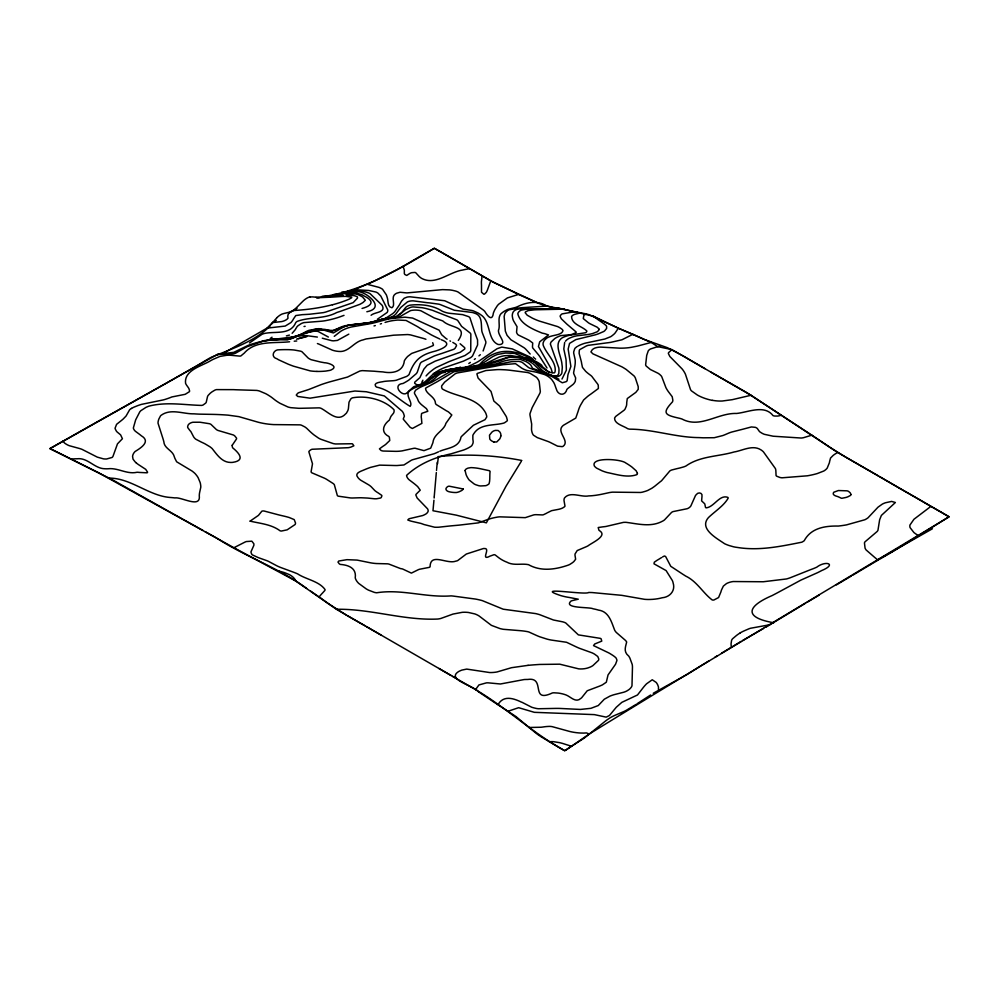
<?xml version="1.0" encoding="UTF-8"?>
<svg xmlns="http://www.w3.org/2000/svg" width="999" height="999" viewBox="0 0 999 999"><rect width="100%" height="100%" fill="white"/><g stroke="black" fill="none" stroke-linecap="round" stroke-linejoin="round"><path stroke-width="1.5" d="M434.24 496.466L436.326 472.564M458.304 340.459C468.356 325.711 450.799 328.509 443.081 321.154A9.503 5.482 0 0 0 441.608 320.504L434.103 317.869L421.041 310.839A10.777 6.219 0 0 0 418.993 310.364L417.47 310.177A14.461 8.342 0 0 0 414.248 310.102L412.687 310.227A10.852 6.269 0 0 0 410.564 310.602L399.975 316.558A5.732 3.309 0 0 1 398.439 317.133C385.289 316.745 373.564 323.801 360.477 323.776M434.19 497.127L434.128 498.014M599.338 329.47L597.502 331.656L592.869 333.454A27.11 15.647 0 0 1 587.637 334.553L577.372 335.739A21.441 12.375 0 0 0 575.162 336.188A23.689 13.674 0 0 0 572.102 337.088L569.268 338.261A15.385 8.879 0 0 0 566.196 340.422A16.359 9.441 0 0 0 565.484 341.208M436.663 468.706L437.275 462.212M433.953 500.212L432.979 510.739L456.331 515.159L486.363 522.852L506.056 486.163L521.266 461.388M436.6 469.542L436.526 470.392M658.391 689.347L658.503 687.712A17.383 10.04 0 0 0 658.353 686.638L657.742 684.939A31.568 18.219 0 0 0 656.193 682.429L652.247 679.77L646.553 683.816A72.59 41.908 0 0 0 645.179 685.277A68.744 39.685 0 0 0 643.381 687.399L637.487 694.979L621.84 702.347L616.271 707.267L609.452 715.509L606.193 717.132L594.368 714.622L534.353 712.324L518.643 707.692L508.578 711.076M482.08 275.799L481.431 281.531A76.773 44.318 0 0 0 481.418 283.454L481.481 284.915A58.616 33.841 0 0 1 481.493 285.939L481.518 292.27L483.766 294.193A1.274 0.737 0 0 0 484.527 294.106L486.313 292.332A47.44 27.385 0 0 0 487.475 289.872L490.784 280.831L434.328 248.239C397.702 270.267 359.815 292.707 316.683 297.54M500.836 435.939L500.474 437.325A27.01 15.597 0 0 1 499.687 438.998L496.74 441.958L493.856 441.995M552.31 372.54L551.086 368.631L538.449 346.516L539.685 341.833L548.513 334.927L544.63 333.629A29.121 16.808 0 0 1 542.07 333.067C532.892 329.283 520.217 324.101 517.807 313.761A10.627 6.131 0 0 1 519.255 311.413L520.067 310.776A7.243 4.183 0 0 1 521.416 310.077L529.507 308.766L538.211 309.078A47.128 27.21 0 0 0 546.353 309.153L558.628 308.067L593.431 316.233L618.294 328.184L651.223 342.432L657.542 346.566L671.94 349.625L750.998 395.267L837.599 452.422L949.05 516.77L925.961 531.131M421.965 381.955L422.889 380.207M483.116 350.986L485.801 343.119A15.247 8.804 0 0 0 485.776 341.558L482.355 332.867A43.119 24.9 0 0 1 481.805 330.881C480.994 324.375 482.667 315.209 474.288 313.099A10.065 5.819 0 0 0 472.315 312.475L454.345 310.264L440.359 304.608A12.837 7.418 0 0 0 438.611 304.133L430.132 302.972A53.434 30.844 0 0 0 427.547 302.734L413.299 300.861A7.505 4.333 0 0 0 412.075 300.849L410.901 300.949A7.218 4.171 0 0 0 409.69 301.161L408.816 301.386A10.027 5.794 0 0 0 407.367 301.948L401.011 307.267A102.835 59.378 0 0 0 399.063 309.628L395.816 314.048A13.686 7.905 0 0 1 394.617 315.172A14.148 8.167 0 0 1 391.596 316.92A13.599 7.855 0 0 1 390.484 317.345L385.09 318.669M564.672 342.445L563.798 348.976L565.871 358.666A65.035 37.55 0 0 1 566.096 360.364L566.358 370.167L561.987 379.058M295.604 329.083L296.89 326.91A15.197 8.766 0 0 1 297.952 325.786L301.248 323.589A11.676 6.743 0 0 1 303.946 322.602L321.129 321.241A32.755 18.919 0 0 0 325.112 320.729L328.609 320.042A88.049 50.837 0 0 0 331.98 319.23L333.117 318.943A67.507 38.973 0 0 0 338.998 317.183L344.018 315.372M295.367 329.558L292.133 333.291M583.978 738.273L564.672 750.624C532.829 733.328 506.743 707.929 475.536 689.61L478.933 684.939L486.326 682.891A7.567 4.371 0 0 1 488.261 682.841L500.424 683.99L524.175 679.545A39.161 22.615 0 0 1 527.784 679.457C546.216 676.723 529.607 703.583 552.36 692.956A7.28 4.196 0 0 1 553.921 692.794L558.166 693.069A26.099 15.06 0 0 1 560.889 693.518L561.813 693.718A23.289 13.449 0 0 1 566.258 695.054C570.866 696.89 575.761 703.159 580.819 698.413A13.037 7.53 0 0 0 581.768 697.614L587.225 690.771L599.575 686.113A129.845 74.962 0 0 0 602.385 684.889L606.318 682.217L608.029 674.962L615.559 664.223L616.932 660.489A18.344 10.589 0 0 0 616.67 659.328L616.146 658.191A7.805 4.508 0 0 0 615.571 657.467L614.01 656.218A74.813 43.194 0 0 0 612.599 655.232L609.815 653.483A26.823 15.485 0 0 0 608.079 652.572L593.531 645.604L594.73 643.98L601.76 641.121L601.123 638.836A3.496 2.01 0 0 0 600.249 638.349L578.371 634.877L565.746 622.964A12.875 7.43 0 0 0 562.712 621.84L553.458 620.004L539.685 614.672A39.51 22.815 0 0 0 535.676 613.598L503.196 609.203L482.367 600.649A49.688 28.684 0 0 0 475.487 599.063L454.258 596.216A34.416 19.868 0 0 0 451.148 595.879C426.011 597.814 401.536 588.798 376.673 592.782A12.75 7.355 0 0 1 374.425 592.395L368.656 590.209A40.322 23.277 0 0 1 366.146 588.836L358.816 583.478A26.511 15.31 0 0 1 356.056 579.944L355.632 579.045A21.678 12.512 0 0 1 355.244 577.809C356.643 567.956 348.364 565.034 340.259 564.41A6.469 3.734 0 0 1 339.185 563.723L337.987 562.087L338.748 561.026L346.965 559.665L357.118 560.089L370.579 562.824A29.883 17.258 0 0 0 376.561 563.548L387.624 563.836A6.456 3.721 0 0 1 388.961 564.098L400.499 568.581A17.807 10.277 0 0 1 402.56 568.968L411.388 573.114L417.994 569.842A9.69 5.594 0 0 1 419.518 569.255L429.22 567.382A3.659 2.11 0 0 0 430.082 566.845C430.244 552.16 446.865 564.522 455.669 561.176A8.004 4.62 0 0 0 457.654 560.614L466.321 554.033L483.354 548.551A4.008 2.323 0 0 1 484.465 548.526C490.621 548.114 481.218 559.777 488.374 556.93A13.961 8.054 0 0 0 489.61 556.293L494.055 554.67A4.396 2.535 0 0 1 495.154 554.932L498.351 557.417A35.952 20.754 0 0 0 500.087 558.666A40.684 23.489 0 0 0 502.797 560.302L504.495 561.163A22.752 13.137 0 0 0 506.668 562.075C513.573 565.996 521.278 563.186 528.496 564.66C540.884 571.665 555.119 569.63 567.994 565.209A12.425 7.168 0 0 0 569.967 564.335L572.377 562.762A31.406 18.132 0 0 0 573.901 561.5L575.636 559.24L575.012 555.344A19.943 11.513 0 0 1 575.062 553.97L577.197 550.561L585.814 546.903A29.583 17.083 0 0 0 587.974 545.866C591.62 542.907 607.417 536.151 600.049 531.043A7.517 4.346 0 0 1 598.925 530.194L598.201 527.534L602.921 526.835A37.288 21.528 0 0 0 605.993 526.461L623.438 522.377A23.002 13.274 0 0 1 625.973 522.327C638.111 523.838 650.824 527.472 662.424 521.216A13.199 7.617 0 0 0 664.56 519.855L671.578 512.387A9.753 5.632 0 0 1 672.951 511.625L687.062 508.741A7.855 4.533 0 0 0 688.86 507.892L690.059 506.918A12.75 7.355 0 0 0 690.871 505.919L695.466 495.579A17.532 10.115 0 0 1 696.278 494.642C698.014 491.733 703.009 492.669 701.972 496.553A36.813 21.254 0 0 1 701.847 497.852L701.623 500.886L704.457 503.558A3.534 2.048 0 0 1 704.832 504.12L705.544 507.567A2.41 1.399 0 0 0 706.468 507.829C714.31 506.768 719.555 494.343 727.771 497.34A5.07 2.922 0 0 1 728.246 498.039C723.975 505.694 714.922 511.326 708.403 517.632C698.701 528.733 716.807 538.299 724.562 543.706A35.789 20.667 0 0 0 729.02 545.504L733.378 546.753A24.026 13.874 0 0 0 737.262 547.427C759.065 551.011 780.581 546.403 801.822 542.195A16.071 9.278 0 0 0 804.245 540.684C811.001 528.009 824.887 525.786 838.298 526.061A81.868 47.265 0 0 0 846.503 524.887L864.847 519.755A22.378 12.925 0 0 0 868.006 517.819L878.034 507.155L882.342 504.095A21.878 12.625 0 0 1 885.389 502.772L891.62 501.423L895.391 502.497L881.38 515.422L879.632 519.805L877.959 530.282A14.261 8.229 0 0 1 877.11 531.518L864.972 541.858A9.903 5.719 0 0 0 864.447 542.932L865.059 548.114A21.491 12.4 0 0 0 866.121 549.962L874.812 557.504A67.395 38.911 0 0 1 877.584 559.902L932.442 528.746M621.665 329.595L618.356 328.209L615.172 332.917A26.286 15.172 0 0 1 613.648 334.465L612.087 335.726A40.872 23.601 0 0 1 610.639 336.725L604.795 339.036L585.501 343.094A23.302 13.449 0 0 0 583.578 343.668L582.305 344.118A35.09 20.255 0 0 0 579.72 345.192L577.984 346.041M320.891 598.239L319.131 596.99L320.192 595.641A47.565 27.46 0 0 1 321.341 594.28A44.868 25.899 0 0 1 322.565 592.994L324.825 590.496A5.644 3.259 0 0 0 325.05 589.547C319.056 581.131 306.081 579.47 297.565 573.851A78.072 45.08 0 0 0 293.619 572.252L280.307 567.345A61.776 35.664 0 0 1 277.073 565.921L268.544 561.413A21.603 12.475 0 0 0 266.733 560.626L262.175 559.003A110.127 63.586 0 0 1 257.942 557.467L252.485 554.957A5.994 3.459 0 0 1 251.81 554.308L251.111 552.734A16.933 9.778 0 0 1 251.011 551.748L253.833 545.392A14.585 8.417 0 0 0 253.833 543.743L251.835 541.183L246.378 541.545A9.553 5.519 0 0 0 244.743 542.207L234.578 547.39A18.382 10.614 0 0 1 233.803 547.664L97.952 472.44M271.216 324.575L273.514 321.666A51.299 29.62 -60 0 1 274.338 320.642L274.675 320.242A27.285 15.747 -60 0 1 277.01 317.657L277.11 317.57M270.242 325.824C254.77 341.533 232.018 348.676 211.85 357.03A59.977 34.628 -60 0 0 208.229 358.928L196.978 365.659M429.258 377.772L434.265 373.114A11.813 6.818 0 0 1 435.252 372.714L436.463 372.315A16.596 9.578 0 0 1 438.474 371.84L461.201 368.643A16.446 9.49 0 0 1 463.611 368.281L476.036 366.983A13.337 7.692 0 0 0 478.371 366.246L492.395 356.818A29.77 17.183 0 0 1 494.905 355.544A33.004 19.056 0 0 1 497.702 354.408L505.419 353.047A17.645 10.19 0 0 0 506.83 353.059L514.71 353.434L519.917 355.632A21.891 12.637 0 0 0 521.291 356.268L536.401 362.787A89.71 51.798 0 0 1 539.41 364.66L541.346 365.971A52.897 30.532 0 0 1 543.806 367.844L548.963 372.202M428.708 378.371L424.875 381.868M433.266 374.063L437.437 373.052M407.629 392.157L413.748 386.738L425.312 382.642L438.399 372.39L445.204 370.304A32.955 19.031 0 0 1 448.389 369.692L480.182 365.709A31.019 17.907 0 0 0 483.841 364.535L498.963 357.142A23.339 13.474 0 0 1 501.76 356.306A25.874 14.935 0 0 1 504.345 355.756L510.414 355.444L518.993 356.943A117.033 67.57 0 0 1 523.763 358.129C536.488 357.093 543.381 373.738 554.358 372.877A24.913 14.386 0 0 0 555.032 371.953C556.843 362.612 546.79 354.22 543.381 345.729A15.697 9.066 0 0 1 543.194 342.719L543.956 340.934A11.901 6.868 0 0 1 545.317 339.423C549.537 334.19 561.438 336.401 563.011 330.619A10.714 6.181 0 0 0 562.524 329.845A8.916 5.145 0 0 0 561.875 329.146L560.189 327.947A25.562 14.76 0 0 0 557.617 326.586L539.81 321.216A43.794 25.287 0 0 1 536.426 319.967L534.802 319.268A65.597 37.875 0 0 1 532.28 318.094L527.197 315.197L525.199 312.737A3.359 1.936 0 0 1 525.536 311.888L528.196 310.564L534.178 309.865A57.78 33.354 0 0 1 539.672 309.69L564.61 309.128M167.657 510.739L112.288 479.707L49.95 448.676L217.17 354.52L222.902 353.596L267.02 328.122L272.49 322.577L276.298 320.379M407.18 392.632C402.497 397.914 391.471 384.615 403.022 383.466A68.619 39.623 0 0 0 408.828 380.082L416.358 373.601A22.015 12.712 0 0 0 417.32 372.103L420.217 363.549A13.012 7.517 0 0 1 421.503 362.075L434.24 355.994A137.6 79.445 0 0 1 438.986 354.345A126.923 73.277 0 0 1 441.808 353.446L453.771 349.3A13.649 7.88 0 0 0 455.032 348.326L456.506 345.716A5.519 3.184 0 0 0 455.731 344.18L452.822 342.395M377.347 319.28L387.1 312.487A9.003 5.195 0 0 0 387.662 309.727L380.831 296.104L377.847 293.057A10.852 6.269 0 0 0 375.811 292.02L368.643 290.459L354.258 289.685M480.319 354.72L478.946 355.881M433.578 373.776L437.062 371.353A57.667 33.292 0 0 1 439.498 369.955L442.07 368.668A36.663 21.166 0 0 1 444.605 367.582L463.424 361.151L470.541 357.704A15.335 8.854 0 0 0 472.577 355.856L476.973 346.278A16.084 9.278 0 0 0 477.597 344.817L477.559 339.935L474.975 332.929A112.363 64.873 0 0 1 474.15 330.594L469.905 317.694A8.966 5.17 0 0 0 468.618 316.621L462.649 314.635L449.175 313.261A17.607 10.165 0 0 1 445.629 312.45L444.393 312.038A23.801 13.736 0 0 1 442.145 311.114C432.754 305.132 420.904 303.958 410.052 305.157A9.54 5.507 0 0 0 405.557 307.605L401.635 312.724L394.917 317.495A7.505 4.333 0 0 1 393.294 317.894L384.215 318.756A23.102 13.337 0 0 0 382.292 319.218L380.819 319.68A11.938 6.893 0 0 0 379.72 320.117L377.897 320.979A11.651 6.731 0 0 1 376.261 321.603L373.688 322.252M334.253 336.338L340.634 331.356A29.695 17.145 0 0 1 347.515 328.084A28.559 16.483 0 0 1 351.436 326.973L371.029 323.539A70.292 40.584 0 0 0 376.024 322.352L387.837 319.168A26.848 15.497 0 0 1 390.921 318.644L404.957 317.183L412.599 318.057L439.148 330.207L441.658 334.752L445.704 338.249A59.69 34.466 0 0 0 447.115 339.198M474.325 359.478L475.349 358.703M584.365 738.011L604.095 722.152A62.275 35.952 -60 0 1 606.905 719.979L609.74 718.044A37.175 21.466 -60 0 1 611.638 716.932L612.587 716.433A60.14 34.728 -60 0 1 615.022 715.296L623.588 711.65A72.777 42.02 -60 0 0 626.223 710.351L635.988 704.457M941.508 512.362L949.05 516.82C829.058 589.135 708.441 660.539 589.16 734.09L566.57 749.675M470.367 362.412L468.806 363.511M427.472 411.388L422.14 413.224A2.385 1.374 0 0 0 421.541 413.711L421.216 416.833A55.482 32.03 0 0 0 421.453 418.506L421.89 423.376L412.362 428.484L410.139 427.31L403.371 419.305A3.484 2.01 0 0 1 403.396 418.569L404.395 416.108L403.521 413.349A41.059 23.701 0 0 0 402.322 411.351L384.365 395.941L366.321 391.758L354.907 391.021L310.065 398.176L297.702 396.428L296.266 395.055L297.64 393.356A9.366 5.407 0 0 1 298.888 392.632L306.98 390.085A37.213 21.491 0 0 0 309.777 389.111L321.166 384.615A119.43 68.943 0 0 1 329.658 381.893L347.502 377.073L359.702 371.091A10.952 6.319 0 0 1 362.375 370.629L374.288 371.228A107.605 62.125 0 0 0 377.597 371.528A135.052 77.972 0 0 0 382.954 371.915C392.245 373.763 403.234 371.94 404.345 360.814A38.624 22.29 0 0 1 407.754 356.368L411.663 353.434L421.403 350.037A178.297 102.947 0 0 0 427.11 348.077L432.954 345.654A2.985 1.723 0 0 0 433.479 345.08L432.692 342.707M577.022 346.603L575.324 347.952A9.341 5.395 0 0 0 574.712 348.738L573.751 351.685A20.217 11.676 0 0 0 573.713 353.221L575.074 359.303A39.673 22.902 0 0 1 575.249 360.764L575.224 363.012A80.507 46.478 0 0 1 574.787 366.458L573.601 372.777A10.177 5.882 0 0 0 573.838 373.888L575.661 377.972L575.299 381.206A20.654 11.926 0 0 1 574.313 382.967A19.468 11.239 0 0 1 573.001 384.465L567.819 388.461A14.648 8.467 0 0 0 566.895 389.398C565.147 396.341 557.842 395.479 556.268 388.848A66.371 38.312 0 0 1 555.681 387.312L554.845 384.89A48.626 28.072 0 0 0 553.671 382.392L551.823 379.695A25.275 14.585 0 0 0 547.065 375.799L546.428 375.449A18.744 10.827 0 0 0 544.28 374.463L536.738 372.315A78.771 45.479 0 0 0 533.154 371.578L527.659 370.604A10.052 5.807 0 0 1 525.949 370.142L524.225 369.443A22.215 12.825 0 0 1 522.19 368.394L521.765 368.144A16.558 9.565 0 0 1 520.392 367.157L515.496 363.673L503.209 364.672A83.329 48.114 0 0 0 498.414 365.572L494.805 366.308A65.297 37.7 0 0 1 491.62 366.883L457.405 372.939A12.9 7.455 0 0 0 455.144 373.826L444.63 382.142L441.77 385.726A12.438 7.18 0 0 0 441.633 387.162L441.983 388.411A5.145 2.972 0 0 0 442.482 389.061C456.63 397.152 476.56 396.803 485.539 412.674A62.512 36.089 0 0 1 486.251 414.473L486.613 415.709A14.398 8.317 0 0 1 486.713 416.396A16.221 9.366 0 0 1 486.713 417.033L485.027 419.68L473.401 425.274L461.738 436.226A13.974 8.067 0 0 0 460.989 437.162C459.128 447.677 447.864 447.852 439.835 451.211M637.075 703.758L650.636 694.979M653.259 693.269L687.799 674.05M688.548 673.563L700.574 666.008M661.55 557.567L659.115 559.078A109.715 63.349 0 0 1 657.217 560.202L654.308 562.187L653.995 563.811L666.108 570.579L672.352 580.544A29.858 17.233 0 0 1 673.089 582.842C675.674 590.534 670.017 597.102 662.25 597.752A31.98 18.469 0 0 1 650.199 599.462L648.751 599.487A29.67 17.133 0 0 1 644.542 599.313L621.715 595.329L592.27 592.569A42.195 24.363 0 0 0 588.648 592.482C585.451 595.317 532.192 586.063 560.714 595.579A50.15 28.946 0 0 0 564.472 596.553L565.709 596.828A34.64 19.992 0 0 0 569.155 597.439L578.271 599.2L573.576 600.299A8.704 5.02 0 0 0 570.941 601.123C562.799 608.716 589.947 606.83 593.081 608.803A31.793 18.357 0 0 1 598.501 610.102C609.053 611.5 611.475 622.177 614.747 630.381A30.37 17.532 0 0 0 616.283 632.429L625.486 640.421A17.832 10.29 0 0 1 626.036 641.071A19.318 11.151 0 0 1 626.673 642.02C625.574 646.79 623.189 651.748 628.758 656.131A68.631 39.623 0 0 1 629.894 658.129L632.192 664.372A44.605 25.749 0 0 1 632.454 667.619L631.992 685.626A11.788 6.806 0 0 1 631.331 687.137L630.506 688.186A18.319 10.577 0 0 1 628.633 689.834L626.947 690.896A15.26 8.816 0 0 1 623.776 692.22L614.235 694.642A34.178 19.73 0 0 0 609.977 696.103L604.308 699.213L598.276 705.544L590.921 708.316L580.419 709.44L559.715 708.428A64.835 37.438 0 0 0 554.408 708.428L538.399 708.741A13.761 7.942 0 0 1 536.063 708.403L533.953 707.891A65.085 37.575 0 0 1 531.718 707.242L522.315 702.447A7.68 4.433 0 0 0 521.191 702.022C513.873 698.488 504.02 695.142 498.501 703.845A6.756 3.896 0 0 1 497.177 704.495M671.94 349.625L668.593 352.622A6.456 3.734 0 0 0 668.381 353.559L669.854 356.493L682.067 368.881A54.371 31.394 0 0 1 685.439 374.238L690.559 389.722A19.568 11.301 0 0 0 691.558 390.934L697.414 395.067A41.296 23.839 0 0 0 712.324 400.412M662.574 556.918L664.422 556.006L665.609 556.48L670.766 566.308L683.129 574.45A82.605 47.69 0 0 1 685.614 576.036C696.952 581.343 702.934 592.994 712.2 599.962A3.309 1.911 0 0 0 713.86 600.024L718.581 597.539L720.916 591.895A76.773 44.331 0 0 1 721.503 589.959L723.363 586.101L726.448 583.603A15.347 8.854 0 0 1 730.269 582.117A14.585 8.429 0 0 1 733.216 581.543L763.273 581.755L786.4 578.97A29.72 17.158 0 0 0 791.121 577.41L810.626 569.642A56.606 32.68 0 0 0 816.782 567.157C825.798 560.202 837.412 564.085 821.64 570.579A141.309 81.581 0 0 1 817.719 572.602L800.898 580.107L778.658 592.132A395.854 228.546 0 0 1 772.102 595.579C746.665 606.455 743.631 617.544 773.75 622.752M714.847 657.292L717.095 655.918M701.323 665.546L708.84 660.963M721.603 653.159L741.121 641.395M925.586 531.356L892.731 551.598M740.296 632.866L738.736 633.853A65.41 37.762 0 0 0 736.538 635.426L732.592 638.761A12.512 7.218 0 0 0 731.593 640.322L731.056 643.781A60.14 34.715 0 0 0 731.28 646.415L731.405 647.19M131.506 408.416L130.482 409.078A10.689 6.169 0 0 0 129.608 409.815L126.061 416.034L123.139 419.056A99.376 57.368 0 0 1 120.704 421.054L116.583 424.338L115.047 428.259A32.605 18.819 0 0 0 115.409 429.27L116.271 430.931A12.275 7.093 0 0 0 117.208 432.055L119.53 433.966A27.497 15.872 0 0 1 120.667 434.977L122.415 438.711L117.532 443.806A3.284 1.898 0 0 0 117.308 444.343L112.949 456.443A10.34 5.969 0 0 1 112.125 457.442L106.593 458.991A13.099 7.555 0 0 1 103.546 458.878L97.303 457.13L81.955 449.325A25.874 14.935 0 0 0 79.233 448.426L69.343 445.716A21.454 12.388 0 0 1 67.12 444.692L65.285 443.593A11.563 6.681 0 0 1 64.298 442.757L62.875 441.208L49.95 448.539L57.992 452.497M837.599 452.422L834.627 454.333A35.689 20.604 0 0 0 833.166 455.419L830.556 458.017L829.645 461.313A85.639 49.438 0 0 1 829.37 462.799L827.234 468.032A18.482 10.664 0 0 1 826.285 469.13L825.923 469.468A15.509 8.954 0 0 1 823.713 471.053L817.282 473.551A56.169 32.43 0 0 1 807.304 475.811L781.992 477.809A11.826 6.831 0 0 1 779.782 477.435L776.685 476.186A4.558 2.635 0 0 1 776.073 475.561L775.848 470.754A22.328 12.887 0 0 0 775.411 468.581L763.461 451.898A20.38 11.763 0 0 0 761.051 449.925C753.533 444.955 744.355 449.587 736.6 451.473A20.654 11.926 0 0 1 734.178 451.948C718.031 456.693 700.137 455.944 685.938 466.009A19.73 11.389 0 0 1 683.628 466.92L679.994 467.944A52.984 30.582 0 0 1 677.172 468.593L671.528 470.042A10.165 5.869 0 0 0 669.854 470.916L661.45 480.869A17.295 9.99 0 0 0 660.364 481.655L654.869 486.126A118.332 68.319 0 0 1 651.81 488.286L647.851 490.397A37.063 21.404 0 0 1 645.629 491.221L642.594 492.107A12.712 7.343 0 0 1 640.509 492.47L612.574 492.157A23.189 13.387 0 0 0 609.59 492.544L603.096 493.956A60.514 34.94 0 0 1 596.927 495.104A68.269 39.423 0 0 1 595.092 495.379L592.157 495.704A28.584 16.508 0 0 1 588.811 495.879C581.243 497.564 570.154 490.959 564.522 497.952A11.014 6.356 0 0 0 564.185 498.838L564.073 499.375A18.307 10.564 0 0 0 564.023 500.636L564.984 506.093A5.407 3.122 0 0 1 564.46 506.818L562.587 508.016A14.461 8.342 0 0 1 558.641 509.315L551.585 510.676L547.315 512.799M807.142 602.26L819.155 595.104M852.921 575.099L869.829 564.972M742.619 640.496L763.636 628.433M805.644 603.146L765.896 627.172M836.413 584.865L851.423 575.986M870.204 564.747L878.833 559.702M406.094 264.56L415.634 258.928M546.49 513.286L543.518 514.71A4.196 2.423 0 0 1 542.42 514.922L536.088 514.672A8.429 4.87 0 0 0 533.778 514.885L525.262 517.657L499.75 516.845A17.682 10.202 0 0 0 497.589 517.07L495.054 517.532A75.1 43.357 0 0 0 492.632 518.069L489.385 518.931A18.569 10.714 0 0 0 488.049 519.38L478.371 522.864L459.178 525.124A103.034 59.49 0 0 1 456.893 525.337L452.035 525.774A114.161 65.909 0 0 0 449.45 526.023L438.811 527.197A22.14 12.787 0 0 1 434.602 527.21L423.863 524.487A39.485 22.802 0 0 0 420.904 523.414L412.212 521.416A41.796 24.138 0 0 1 410.327 520.929L407.767 519.992L408.628 519.055A8.704 5.032 0 0 1 409.39 518.668L422.702 515.546A43.444 25.075 0 0 0 424.088 514.947L425.524 514.21A8.866 5.12 0 0 0 426.398 513.611L426.66 513.374A10.977 6.331 0 0 0 427.597 512.337L428.034 511.525A6.531 3.771 0 0 0 428.184 510.739L427.959 509.665A14.948 8.629 0 0 0 427.522 508.791L417.12 497.977L415.846 495.029A5.807 3.359 0 0 1 416.096 494.293L420.242 490.172L417.707 486.638A94.768 54.708 0 0 0 414.473 483.866A71.478 41.259 0 0 0 412.712 482.505L409.115 479.77A16.896 9.753 0 0 1 407.267 477.51A18.631 10.752 0 0 1 407.005 476.985L406.743 476.323A9.053 5.232 0 0 1 406.618 475.349C418.806 463.973 434.577 457.355 451.036 453.833A96.191 55.532 0 0 1 454.158 452.897L463.511 450.062A34.853 20.13 0 0 0 465.834 449.125A38.574 22.278 0 0 0 469.555 447.265L471.153 446.228A7.805 4.508 0 0 0 471.965 445.404L472.827 443.656A21.753 12.562 0 0 0 473.101 442.545L473.139 442.195A15.422 8.904 0 0 0 473.151 441.296L473.002 440.172A70.804 40.872 0 0 1 472.852 439.135L472.864 435.289A27.485 15.872 0 0 1 473.838 433.628C480.182 423.601 493.431 425.774 503.371 423.201A8.142 4.695 0 0 0 504.582 422.739L506.955 421.091A4.745 2.735 0 0 0 507.367 420.229L506.543 417.17A93.694 54.096 0 0 0 505.944 415.984L499.675 406.156A16.096 9.291 0 0 0 498.688 405.232L493.856 401.049L491.021 391.433L478.071 378.034L476.898 373.938A3.034 1.748 0 0 1 477.41 373.401L485.876 370.529L497.09 369.618A33.179 19.156 0 0 1 500.337 369.593L505.207 369.817A72.727 41.995 0 0 1 509.989 370.254L527.572 372.515A15.722 9.078 0 0 1 530.244 373.401L536.201 377.123A17.483 10.09 0 0 1 537.375 378.346L538.349 379.795A27.572 15.922 0 0 1 539.223 381.793L540.322 391.508A25.662 14.81 0 0 1 539.922 393.119L532.192 407.58L530.057 413.424A21.191 12.238 0 0 0 529.957 414.872L531.668 424.051L531.53 428.733A27.448 15.847 0 0 0 531.605 430.382L532.055 432.342A39.473 22.79 0 0 0 532.479 433.529L532.942 434.453A9.153 5.282 0 0 0 533.578 435.252L537.287 437.612L548.264 441.57A30.957 17.87 0 0 1 550.849 442.757L557.579 446.153L562.025 446.628A3.484 2.01 0 0 0 563.074 446.341C570.079 441.108 556.955 432.642 562.05 426.598A16.583 9.578 0 0 1 563.536 425.224L575.774 418.082L578.209 411.051A76.498 44.168 0 0 1 579.657 406.968L579.895 406.456A58.566 33.816 0 0 1 580.606 405.057L583.603 399.987L587.637 396.403A75.012 43.307 0 0 1 591.158 393.856L598.389 388.486L598.239 385.09A25.05 14.461 0 0 0 597.215 383.454A22.902 13.224 0 0 0 596.553 382.642L592.544 377.322A13.299 7.68 0 0 0 591.033 375.624L589.135 374.213A46.079 26.598 0 0 1 587.912 373.264L587.462 372.902A63.636 36.738 0 0 1 585.601 371.253L582.467 367.42L581.605 363.274A75.362 43.519 0 0 0 581.306 361.513L579.133 353.384L579.295 350.387A7.38 4.258 0 0 1 579.845 349.563L586.425 345.941A19.093 11.026 0 0 1 588.336 345.329L606.48 342.919A54.346 31.381 0 0 0 610.814 342.332L621.94 339.785L632.929 334.265M405.332 264.997L403.808 265.884M882.592 557.529L892.357 551.823M881.842 557.966L880.344 558.841M289.011 313.037L297.078 308.379M416.396 258.491L434.328 248.326L443.881 253.671M566.196 749.899L564.672 750.761L541.52 737.037A80.969 46.753 60 0 1 536.251 733.403L515.859 716.47L496.291 703.658M403.434 266.096L401.136 267.382M98.789 420.966L62.925 441.246M166.646 383.004L196.778 365.759M585.651 314.123L585.476 314.223A18.744 10.814 0 0 0 583.891 315.209L583.266 318.581L588.473 322.839A25.462 14.698 0 0 0 590.559 324.013L597.215 327.222L599.3 329.22M99.176 420.754L166.259 383.216M348.813 334.153L337.425 340.409L333.404 340.846A11.489 6.631 0 0 1 331.606 340.647L322.29 338.199M651.223 342.432L640.247 345.354A70.629 40.784 0 0 1 637.137 346.141L631.156 347.352A38.661 22.328 0 0 1 620.229 348.176L600.736 347.115A11.913 6.881 0 0 0 596.765 347.54L595.092 348.002A6.518 3.771 0 0 0 594.118 348.426L593.206 349.001A15.784 9.116 0 0 0 592.257 349.725L590.921 351.885L592.894 353.833L621.853 366.808A89.623 51.748 0 0 1 626.186 369.455L634.065 375.949A24.55 14.173 0 0 1 635.327 377.884L638.211 386.625L638.224 389.36L635.814 392.382L627.272 398.564L626.698 402.822A32.343 18.669 0 0 1 626.635 404.67A33.866 19.555 0 0 1 626.41 405.906L625.087 409.066A13.799 7.967 0 0 1 624.025 410.277L615.921 416.258A15.784 9.116 0 0 0 615.034 417.345A16.871 9.74 0 0 0 614.597 418.094C614.323 423.913 623.451 425.811 627.672 428.683A10.977 6.331 0 0 0 629.682 429.17C653.096 429.195 675.424 437.412 698.738 437.599A201.086 116.096 0 0 1 703.071 437.799L714.248 437.712L722.752 435.564A37.662 21.741 0 0 0 724.787 434.79L728.708 433.104A27.622 15.947 0 0 1 731.58 432.08L740.309 429.857A98.127 56.656 0 0 0 743.643 429.008L751.398 426.948L755.369 427.335A6.294 3.634 0 0 1 756.68 427.997A5.982 3.459 0 0 1 757.354 428.546L759.277 431.281A9.278 5.357 0 0 0 760.089 432.03L762.1 433.279A23.077 13.324 0 0 0 764.31 434.303L773.139 436.213L801.198 438.037A11.638 6.718 0 0 0 803.621 437.662L811.85 435.164M400.761 267.582L398.089 269.018M397.327 269.418L396.566 269.817M395.804 270.205L373.688 281.393M371.079 315.272C374.4 312.075 385.527 312.774 382.53 306.081A18.394 10.627 0 0 0 381.93 305.095L370.179 293.743A12.213 7.055 0 0 0 368.569 292.944L367.282 292.457A18.931 10.939 0 0 0 361.838 291.246L347.677 291.109M300.924 335.314L303.434 334.141M373.339 281.568L354.807 289.473M289.423 335.102L286.376 335.901M472.265 364.61L475.274 363.124A144.018 83.142 0 0 0 478.384 361.476L497.065 348.726L501.798 347.09L512.312 348.901L529.108 356.593M366.845 311.75C384.94 308.216 369.33 294.518 360.452 292.033A8.554 4.933 0 0 0 358.142 291.783L352.772 292.045A58.941 34.028 0 0 1 349.563 292.195L341.646 292.195M272.028 337.2L270.18 338.549L287.55 339.797L313.149 329.745L318.132 328.971L324.812 329.408A15.16 8.754 0 0 1 327.747 330.095L331.743 331.156A2.36 1.361 0 0 0 332.617 331.106L338.299 328.309A25.375 14.648 0 0 1 345.342 325.686L360.289 323.751M362.05 308.441C372.252 305.781 374.775 301.074 364.185 296.029A73.002 42.145 0 0 0 361.925 294.693L355.045 292.794L333.354 294.605M438.549 451.81L436.039 452.934A69.443 40.097 0 0 1 434.078 453.758L412.724 459.702A9.853 5.682 0 0 0 411.238 460.314L403.933 464.972L396.978 465.534A65.459 37.8 0 0 1 392.295 465.447L379.62 465.134L370.454 467.407A85.777 49.525 0 0 0 367.532 468.481A70.405 40.647 0 0 0 364.31 469.805C361.288 471.203 353.921 473.026 357.942 477.547A21.079 12.175 0 0 0 358.853 478.608A20.442 11.801 0 0 0 360.664 480.169L368.594 484.802A23.052 13.312 0 0 1 369.78 485.601A27.285 15.747 0 0 1 371.228 486.788L374.787 490.534A34.715 20.042 0 0 0 376.036 491.508L376.86 492.082A22.178 12.812 0 0 0 377.984 492.782L381.618 495.267A3.971 2.298 0 0 1 381.88 495.891L381.256 497.514A3.347 1.936 0 0 1 380.457 498.039L376.623 498.751A14.236 8.217 0 0 1 374.513 498.776L369.48 498.264A29.57 17.07 0 0 0 367.332 498.051L361.201 497.764A31.506 18.182 0 0 0 358.853 497.789L352.385 498.002A19.081 11.014 0 0 1 350.312 497.914L338.349 496.178A3.646 2.098 0 0 1 337.362 495.629L334.315 484.64A10.452 6.031 0 0 0 333.167 483.528L326.511 479.283A30.47 17.582 0 0 0 324.525 478.221L311.763 472.777A5.345 3.084 0 0 1 311.076 471.853L312.487 463.798L308.841 451.76A6.206 3.584 0 0 1 309.49 450.811L310.589 449.962A8.379 4.845 0 0 1 312.025 449.263L348.364 447.689A21.329 12.313 0 0 0 350.761 447.152L353.858 445.804L352.585 443.956A1.948 1.124 0 0 0 351.985 443.743L335.664 443.968A16.121 9.303 0 0 1 333.204 443.568L320.816 439.26A24.238 13.986 0 0 1 318.444 438.037L314.061 434.977A88.824 51.286 0 0 1 308.991 430.519L306.843 428.434A24.663 14.236 0 0 0 304.757 426.873L301.586 425.262A8.417 4.858 0 0 0 300.15 424.862L273.676 424.6A49.301 28.459 0 0 1 258.391 422.277L238.873 416.645L228.084 415.147A181.993 105.07 0 0 0 223.963 414.86A149.488 86.314 0 0 0 212.887 414.385L199.638 414.148A94.368 54.483 0 0 1 194.006 413.836C183.317 414.11 171.041 408.279 161.413 415.109A7.055 4.071 0 0 0 160.527 415.871L158.866 419.006A55.382 31.968 0 0 0 158.366 420.567L158.142 421.603A23.776 13.724 0 0 0 158.054 423.276L162.537 437.312A163.337 94.306 0 0 1 163.848 441.77C164.211 448.601 172.827 450.324 174.313 456.793A72.328 41.758 0 0 1 174.825 458.216L176.636 461.775L192.07 471.053A69.231 39.972 0 0 1 193.769 472.402L194.455 473.002A22.852 13.187 0 0 1 195.417 473.951L196.766 475.611A53.372 30.819 0 0 1 198.189 477.797L200.125 482.467A76.523 44.181 0 0 1 200.512 484.065L200.774 486.014A27.123 15.659 0 0 1 200.737 487.487L199.588 492.707A51.873 29.945 0 0 0 199.288 495.879C200.849 508.741 181.306 496.715 174.912 497.927A58.929 34.016 0 0 0 169.793 497.44C148.564 495.641 130.682 478.009 109.216 478.121M471.278 365.072L468.381 366.358A58.604 33.841 0 0 1 461.588 368.793A67.62 39.036 0 0 1 452.097 371.178M277.098 317.532A15.122 8.729 -60 0 1 282.18 314.011L282.829 313.836A29.908 17.27 -60 0 1 284.041 313.474L288.436 312.412A28.784 16.621 -60 0 0 290.384 311.763L291.146 311.438M424.051 382.33L422.102 382.629M443.119 372.215L448.376 370.254M580.307 312.974L575.412 314.148A6.781 3.909 0 0 0 574.088 314.585L573.713 314.76A7.58 4.383 0 0 0 572.464 315.534L572.015 315.934A4.67 2.697 0 0 0 571.565 316.621C571.803 324.425 581.992 326.211 586.725 330.881A2.46 1.424 0 0 1 586.813 331.443L586.188 332.317A3.322 1.923 0 0 1 585.402 332.754L570.054 335.127A20.292 11.713 0 0 0 568.131 335.589A28.859 16.658 0 0 0 566.246 336.163A24.75 14.286 0 0 0 562.25 337.799C553.071 343.718 561.65 356.181 562.012 364.822A91.608 52.885 0 0 1 562.3 367.332L561.863 372.927A18.132 10.465 0 0 1 561.288 374.175C556.718 380.544 548.201 372.777 542.607 371.665A17.308 9.99 0 0 1 540.784 370.641L538.598 369.006A36.076 20.829 0 0 1 536.9 367.432L533.316 364.023A47.727 27.56 0 0 0 530.544 362.05L529.757 361.563A36.913 21.304 0 0 0 528.134 360.627A39.461 22.777 0 0 0 523.226 358.366L519.58 357.18A9.94 5.732 0 0 0 517.282 356.843L509.527 357.355A18.881 10.902 0 0 0 506.805 357.992L501.236 360.139A31.306 18.069 0 0 1 499.463 360.864L496.715 361.825A73.052 42.17 0 0 1 492.657 363.062C474.3 370.179 449.725 362.887 435.102 378.196A49.863 28.784 0 0 1 432.33 380.319C425.299 385.477 415.547 385.664 408.941 391.383C405.332 396.241 413.224 402.472 410.189 406.381C399.463 400.124 389.835 389.785 376.685 387.137A8.829 5.095 0 0 1 375.587 386.226C372.952 382.305 381.918 382.118 384.066 381.443A42.92 24.788 0 0 1 387.4 381.081L393.231 380.706A17.483 10.09 0 0 0 396.266 380.257L406.68 376.411A16.633 9.603 0 0 0 409.053 374.55C414.223 360.352 420.154 354.845 435.314 351.099C442.207 349.088 453.596 344.068 441.283 339.735M354.058 289.735L337.637 295.18M380.282 324.026L381.493 323.614M382.829 319.255L383.916 318.868A22.14 12.787 0 0 0 386.151 317.932L392.707 313.649A51.698 29.845 0 0 0 394.73 311.813L399.65 304.533A73.514 42.445 0 0 1 401.735 300.874L404.158 298.264L407.105 297.103A8.154 4.708 0 0 1 410.077 296.803L444.717 300.749L462.999 309.116L470.966 310.327A11.876 6.856 0 0 1 473.176 310.826L477.984 312.949A36.201 20.904 0 0 1 480.731 314.735C491.121 321.353 487.137 339.872 498.089 344.468A8.829 5.095 0 0 0 500.124 344.53C507.829 343.269 495.979 334.166 498.926 328.946C500.112 323.439 496.753 315.884 502.697 312.362A34.103 19.693 0 0 1 504.395 311.164L507.492 309.54A8.192 4.733 0 0 1 508.778 309.128L515.397 307.505A44.318 25.587 0 0 0 517.407 306.73C526.523 302.173 537.812 300.125 546.928 306.094L522.465 307.63A74.763 43.169 0 0 0 519.005 308.004L509.153 309.815A8.029 4.633 0 0 0 507.704 310.539L505.694 312.375A18.444 10.652 0 0 0 504.757 313.848L504.133 316.521L505.344 331.106L507.042 335.314L510.876 339.735L524.075 347.739A27.223 15.709 0 0 1 525.524 348.951L530.182 354.008M438.149 372.814L441.096 371.978A12.925 7.455 0 0 1 443.244 371.603L447.914 371.241M459.453 367.445L460.514 367.108M449.088 370.017L457.38 368.057M385.065 322.427L386.238 322.065A35.04 20.23 0 0 1 397.802 320.055L406.031 320.429L417.157 326.448A129.246 74.613 0 0 1 420.117 328.284L431.068 334.74A172.34 99.5 0 0 0 434.066 336.263L439.91 339.073M296.491 339.21L304.87 336.75M558.628 308.067L552.097 308.566A13.786 7.955 0 0 1 549.113 308.991L537.4 309.016A154.333 89.111 0 0 0 533.903 308.991C527.609 310.489 512.999 305.17 512.275 315.085A47.315 27.323 0 0 0 512.387 316.795L512.812 318.931A30.981 17.882 0 0 0 513.836 321.353L517.045 326.685L516.558 332.055A9.89 5.707 0 0 0 516.908 333.241L517.432 334.116A9.078 5.245 0 0 0 518.306 335.002L526.336 338.898A52.26 30.17 0 0 1 529.333 340.459L532.729 342.982L532.479 346.591A17.27 9.978 0 0 0 532.692 347.889L538.424 354.732A58.004 33.491 0 0 1 540.659 357.992L547.002 367.994M372.752 322.477L370.242 323.114M660.926 345.654L650.486 348.963A9.49 5.482 0 0 0 649.013 350.025A10.914 6.294 0 0 0 648.251 350.874L646.715 355.382L645.629 364.885A10.127 5.844 0 0 0 646.216 366.071L650.411 369.53L658.004 373.251A19.093 11.026 0 0 1 659.74 374.463L661.076 375.736A10.852 6.269 0 0 1 661.862 376.973L665.883 387.562A68.494 39.548 0 0 0 668.393 391.67L672.202 396.69L672.851 400.212A23.389 13.499 0 0 1 672.527 401.81C661.513 413.598 664.997 415.047 679.882 418.381A35.215 20.33 0 0 1 681.955 419.006C700.287 428.846 717.794 412.737 736.625 413.461C748.426 412.2 764.372 404.408 773.014 415.596A5.432 3.134 0 0 0 774.762 416.046L777.572 416.059A9.191 5.307 0 0 0 781.28 415.134M374.013 325.936L375.299 325.599M335.065 295.891L333.953 296.179M332.48 304.782L333.566 304.495A95.717 55.257 0 0 0 349.126 299.188L351.685 297.739A1.723 0.999 0 0 0 351.698 297.527A1.399 0.812 0 0 0 351.461 297.14L345.629 296.378A53.759 31.031 0 0 0 340.809 296.541L332.592 297.078A98.302 56.756 0 0 1 329.558 297.227L316.583 297.777M750.998 395.267L732.255 399.675L722.202 401.024A25.262 14.585 0 0 1 713.935 400.562L712.387 400.312M298.439 338.636L306.83 336.7M384.802 318.644L369.717 322.527L358.254 323.951M554.345 307.979L545.854 305.794A91.558 52.86 60 0 1 543.369 305.07L539.348 303.609A96.154 55.519 60 0 1 537.824 302.959L518.506 294.443L507.405 297.914L498.713 304.183A29.82 17.208 0 0 0 497.277 305.794L495.067 309.265A79.808 46.079 0 0 0 493.394 313.012C492.32 322.015 487.4 315.884 484.815 311.438A33.304 19.231 0 0 0 483.191 309.927L458.054 292.008A13.974 8.067 0 0 0 455.469 291.021L452.672 290.359A33.916 19.58 0 0 0 449.513 289.885L442.532 289.623L407.205 292.894A11.151 6.431 0 0 1 405.244 292.769L400.025 292.257L396.603 293.244A11.326 6.531 0 0 0 395.267 294.056C390.434 297.153 396.091 305.157 391.92 307.742C386.988 306.943 388.549 300.574 387.125 297.165A96.391 55.657 0 0 0 386.326 294.817L382.53 289.235A17.507 10.102 0 0 0 378.983 287.387L367.595 284.378M259.915 341.92L261.001 341.683M262.075 341.458L265.222 340.821A29.433 16.995 0 0 1 268.219 340.397L288.861 339.285A12.088 6.981 0 0 0 290.871 338.836L293.182 338.012A69.231 39.972 0 0 0 294.955 337.262A57.293 33.079 0 0 0 299.088 335.277L307.068 331.094A26.174 15.11 0 0 1 309.153 330.294L318.918 328.634L333.379 332.942L343.718 326.835A18.619 10.752 0 0 1 345.791 326.024L347.24 325.587A26.174 15.11 0 0 1 350.412 324.85L357.742 323.951M456.256 370.192L463.349 368.431A53.397 30.832 0 0 1 466.233 367.744L477.834 365.184A10.465 6.044 0 0 0 479.795 364.298C495.292 346.99 515.122 348.614 533.104 360.164A45.654 26.349 0 0 1 539.373 363.499A31.731 18.319 0 0 1 541.883 365.434M309.965 297.115L310.864 296.978A30.007 17.32 -60 0 1 312.675 296.903L315.809 297.19M329.22 297.227L329.945 297.09M507.617 357.405L487.35 363.686A101.561 58.641 0 0 1 482.679 364.935L476.048 366.408A38.936 22.477 0 0 1 472.764 366.92L452.972 368.893A70.504 40.709 0 0 0 449.063 369.493C437.699 371.291 430.394 381.943 419.505 384.99A4.633 2.672 0 0 1 417.757 384.815A5.082 2.935 0 0 1 416.233 384.415L414.66 383.291L414.722 382.192L419.88 377.659L423.913 369.081L427.16 365.297L435.239 361.139L460.402 352.185L464.697 349.038A5.47 3.159 0 0 0 464.635 347.64L460.127 343.768M573.988 311.825L562.1 313.886A9.278 5.357 0 0 0 561.326 314.448L560.402 315.509A5.395 3.122 0 0 0 560.152 316.421L561.338 318.818L566.783 324.038A76.836 44.356 0 0 0 567.969 325.062L572.365 328.783A23.939 13.824 0 0 0 573.139 329.395L576.123 331.993A2.023 1.161 0 0 1 576.036 332.63L571.653 334.49A17.445 10.077 0 0 1 569.88 334.777L561.438 335.552A7.118 4.108 0 0 0 559.939 335.914L556.893 337.287A32.867 18.981 0 0 0 554.745 338.599L551.186 341.895A13.324 7.692 0 0 0 550.574 343.231A13.724 7.93 0 0 0 550.399 344.093L558.778 367.794A69.68 40.222 0 0 1 559.003 370.03L558.803 373.464L557.529 375.549A2.198 1.261 0 0 1 556.918 375.824L552.397 375.686A12.163 7.018 0 0 1 550.549 375.174L532.779 368.419A4.583 2.647 0 0 1 532.23 367.694L530.931 365.284A20.055 11.576 0 0 0 528.571 363.149L527.247 362.275A27.085 15.634 0 0 0 525.686 361.401L520.579 359.49A9.99 5.769 0 0 0 518.219 359.153L510.501 359.715A52.472 30.295 0 0 0 507.005 360.352L503.621 361.151A17.083 9.865 0 0 0 501.935 361.7L498.788 362.962A29.933 17.283 0 0 1 496.603 363.723L492.495 364.86A71.741 41.421 0 0 1 488.936 365.671L451.498 370.916L431.843 382.242L424.275 385.527A46.691 26.961 0 0 0 422.502 386.276A51.374 29.658 0 0 0 419.205 387.887L415.559 390.222L414.498 392.307A11.838 6.831 0 0 0 414.597 393.631L417.17 398.114A24.613 14.211 0 0 1 417.607 399.113L418.306 400.849A17.383 10.04 0 0 0 419.031 402.035L420.117 403.334A32.418 18.719 0 0 0 422.427 405.444L426.423 408.628L427.772 410.989A1.623 0.937 0 0 1 427.472 411.388M305.145 326.311L304.57 326.411A11.289 6.518 0 0 0 304.033 326.523M369.405 323.264L357.167 324.101M339.71 295.279L340.721 295.117M769.842 624.75L750.474 628.271A17.27 9.978 0 0 0 748.863 628.833L744.692 630.631A42.158 24.338 0 0 0 740.259 632.842M346.216 294.243L355.257 293.931A12.463 7.193 0 0 1 358.491 294.842L361.401 296.291A26.374 15.222 0 0 1 362.625 297.078L365.334 300.274L363.099 302.447A56.856 32.83 0 0 1 359.815 304.358L340.347 311.351A181.069 104.533 0 0 0 336.675 312.562C324.338 319.168 309.678 316.733 297.128 321.403A17.932 10.352 0 0 0 295.816 322.477C290.372 335.589 275.025 330.919 264.048 333.554A12.837 7.418 0 0 0 262 334.315L249.463 342.982M217.17 354.52L233.067 353.833A10.202 5.894 0 0 0 235.414 353.271L246.753 346.865L264.036 340.659L304.42 335.389L317.382 337.063M508.591 357.242L515.322 356.93A17.695 10.215 0 0 1 518.119 357.23L532.479 361.188A10.902 6.294 0 0 1 533.916 361.913M452.997 370.729L450.861 370.979A52.56 30.345 0 0 1 448.851 371.166M438.037 456.643C465.921 453.733 494.318 455.094 521.84 460.489M289.623 341.77C274.812 343.456 256.943 340.322 245.379 351.885A22.14 12.787 0 0 0 244.518 352.884L240.871 355.931A3.247 1.873 0 0 1 239.835 356.106L229.932 355.207A28.459 16.434 0 0 0 226.698 355.282L219.93 356.418L213.112 359.353A75.974 43.856 0 0 0 209.078 361.588C200.3 366.396 183.891 370.816 185.589 383.404A33.317 19.231 0 0 0 186.651 385.252L188.274 387.55A26.399 15.247 0 0 1 188.986 388.786L189.598 390.946A5.045 2.91 0 0 1 189.36 391.708L185.215 394.305L171.803 396.965A37.438 21.616 0 0 1 170.467 397.515L169.48 397.902A83.641 48.289 0 0 1 167.894 398.476L165.684 399.225A27.735 16.009 0 0 1 163.049 399.962L141.533 404.358A61.401 35.452 0 0 0 137.375 405.769L133.754 407.242A26.936 15.547 0 0 0 131.506 408.416M442.894 372.689L444.468 372.477A97.552 56.319 0 0 0 445.192 372.365M294.205 341.196L295.904 341.046A24.288 14.023 0 0 1 296.765 340.984M528.071 665.346L511.525 667.694L497.102 671.94A21.516 12.425 0 0 1 492.395 672.502A18.419 10.639 0 0 1 489.66 672.539L466.708 669.093L461.788 670.117A47.827 27.61 0 0 0 458.978 671.34C445.454 679.345 473.351 685.464 478.221 691.583M361.713 323.763L348.201 325.399L332.779 330.432L319.305 330.157L308.541 332.305A43.169 24.925 0 0 0 306.418 333.004M343.144 295.442L322.128 296.303M267.02 328.122L285.19 326.074L290.996 322.527A39.136 22.59 0 0 0 292.495 320.604L292.794 320.155A25.637 14.798 0 0 0 293.469 318.956L295.779 315.559L302.26 314.66A180.844 104.408 0 0 0 306.406 314.435A193.157 111.513 0 0 0 309.615 314.235L323.201 312.65A26.061 15.047 0 0 0 325.936 311.975L353.171 302.647L357.517 298.052L357.38 296.853L355.594 296.054A16.633 9.603 0 0 0 353.808 295.604L346.366 295.18M272.49 322.577L281.768 321.566A12.4 7.155 0 0 0 286.85 319.38L287.874 318.369A2.385 1.374 0 0 0 287.987 317.994L287.899 317.42A14.635 8.454 0 0 1 289.011 313.049M222.902 353.596L233.741 352.36L247.565 345.654A38.599 22.29 0 0 1 250.761 344.418L256.818 342.62A78.759 45.467 0 0 1 260.627 341.708L265.734 340.709A53.122 30.669 0 0 1 269.73 340.147L287.013 338.723L311.476 331.381A11.439 6.606 0 0 1 313.211 331.193A18.244 10.527 0 0 1 314.76 331.131L317.395 331.306A3.734 2.16 0 0 1 318.344 331.581L328.359 337.038M334.353 295.729L327.272 295.729M528.746 727.484L540.934 727.247A19.331 11.164 0 0 0 542.257 727.097L543.406 726.935A27.984 16.159 0 0 1 549.75 726.385A12.213 7.055 0 0 1 552.185 726.648L569.842 731.505A37.038 21.379 0 0 0 580.494 733.029L583.616 733.091A13.024 7.517 0 0 0 584.89 733.016L586.188 732.929A1.498 0.862 0 0 1 586.638 732.979L588.199 733.591A29.158 16.833 0 0 1 588.748 733.878L589.16 734.09M233.803 547.664L295.779 581.056L336.426 609.29C370.429 608.628 403.696 620.666 437.849 619.03A17.732 10.24 0 0 0 440.859 618.456L453.009 614.073L462.25 612.325A19.068 11.014 0 0 1 468.419 612.474L474.825 613.923A18.806 10.864 0 0 1 479.133 616.008L491.396 625.349L499.95 628.571A53.671 30.994 0 0 0 503.246 629.295L520.666 630.706A51.274 29.595 0 0 1 524.45 631.131L527.285 631.593A10.727 6.194 0 0 1 529.033 632.067L536.563 635.476A49.238 28.422 0 0 0 539.897 636.838L546.977 639.098A38.262 22.09 0 0 0 551.248 640.059L566.558 642.282L575.986 646.765A75.924 43.831 0 0 0 579.432 648.289L592.182 652.884A29.845 17.233 0 0 1 594.53 654.12L597.739 656.48L598.788 658.953A10.302 5.944 0 0 1 598.463 660.364L592.981 665.534A17.857 10.315 0 0 1 589.972 667.182L587.637 668.019A14.86 8.579 0 0 1 578.733 668.868L559.765 664.185L539.672 664.447A195.267 112.737 0 0 0 528.071 665.346M316.945 371.428L314.448 371.316A29.458 17.008 0 0 1 310.214 370.879L293.494 366.183A157.318 90.834 0 0 1 288.212 364.185L278.646 359.815A30.732 17.745 0 0 1 276.998 358.803C270.167 357.043 273.551 349.238 279.258 349.787A80.282 46.354 0 0 1 285.202 349.625L288.561 349.65A45.08 26.024 0 0 1 294.255 350.025L300.562 351.161A9.94 5.732 0 0 1 301.91 351.685L308.154 358.017A17.133 9.89 0 0 0 311.076 359.677L320.691 362.05A86.201 49.763 0 0 1 324.475 362.749C328.196 362.712 338.973 366.358 331.331 369.842A6.843 3.959 0 0 1 329.92 370.367L325.886 371.054A41.508 23.964 0 0 1 316.945 371.428M319.205 297.677L316.134 297.24M577.759 312.3L586.513 313.948A46.628 26.923 60 0 1 590.284 315.247L618.356 328.209M577.509 312.262L546.84 306.044M277.959 570.766L283.229 572.24A42.77 24.7 0 0 1 284.54 572.652L289.073 574.487A20.804 12.013 0 0 1 292.782 576.947A20.929 12.088 0 0 1 295.791 581.056M571.303 746.203L562.687 743.456A52.522 30.32 0 0 0 559.415 742.619L553.471 741.683A14.773 8.529 0 0 0 549.338 741.77M622.677 330.02L626.498 331.593M627.509 332.018L635.039 335.239M558.953 379.245L546.565 373.289A42.433 24.5 0 0 1 544.617 372.078L542.482 370.492A19.518 11.264 0 0 1 541.421 369.455L533.916 361.913M644.617 339.598L667.494 347.727L682.167 355.357M635.551 335.464L644.118 339.373M535.801 302.035L493.419 282.317L444.38 253.971M58.491 452.734L97.702 472.315M490.784 280.831L518.506 294.443M184.278 520.029L202.922 530.419M217.033 538.311C245.829 556.98 278.983 567.857 306.593 588.374M168.669 511.301L183.267 519.468M205.145 531.655L216.034 537.749M457.08 678.945L452.547 676.348M347.24 615.659L364.872 625.699M878.596 476.048L846.328 457.517M899.237 488.099L918.605 499.15M941.245 512.212L930.931 506.356L913.948 519.268L909.927 525.074A15.397 8.891 0 0 0 910.089 527.622L913.873 532.492A41.496 23.964 0 0 0 915.996 534.053L917.444 535.014M336.426 609.29L475.536 689.61M682.929 355.794L704.882 368.631M710.926 372.115L746.665 392.57L803.046 429.408M930.456 506.081L918.855 499.3M879.607 476.635L898.738 487.799M845.828 457.23L830.219 447.527M366.383 626.573L381.006 635.039M438.936 668.468L451.036 675.474M346.241 615.072L328.134 603.458M495.779 703.371L478.471 691.758M529.795 357.005L531.106 357.854M804.058 430.07L809.602 433.691M810.601 434.353L816.645 438.349M817.145 438.686L829.707 447.19M310.614 591.096L319.131 596.99M531.743 358.291L532.991 359.153M321.141 598.413L327.635 603.096M534.89 358.491L535.639 359.19M533.279 356.993L534.09 357.754M593.431 316.233L599.113 320.467A45.142 26.061 0 0 1 600.774 321.553L603.508 323.476A45.43 26.224 0 0 0 604.358 324.051L606.131 325.587A9.765 5.644 0 0 1 606.618 326.473L606.605 328.484L604.682 330.806A9.503 5.482 0 0 1 603.646 331.543L598.501 333.778A51.186 29.558 0 0 1 595.154 334.877L575.849 339.598L569.555 343.406L568.156 349.088L570.879 366.421L568.756 372.49A28.109 16.234 0 0 0 568.094 374.3A32.73 18.894 0 0 0 567.719 376.523L567.132 380.731A12.537 7.243 0 0 1 566.258 381.63L562.275 382.779L552.41 376.773A63.012 36.376 0 0 0 547.015 374.413L529.62 368.107A13.149 7.592 0 0 1 528.321 367.345L522.29 362.437A9.053 5.232 0 0 0 519.967 361.613A8.242 4.758 0 0 0 518.493 361.338L511.55 361.663L487.1 366.521A81.194 46.878 0 0 1 483.266 367.17L453.883 371.74L439.572 380.319A97.065 56.044 0 0 1 435.314 382.742L426.011 387.874A8.054 4.645 0 0 0 425.524 388.511C425.974 394.18 435.314 396.591 435.489 403.459A11.676 6.743 0 0 0 436.188 404.495L446.441 410.814A44.568 25.724 0 0 1 448.476 411.925L451.823 414.997L445.891 423.364A72.065 41.608 0 0 1 445.104 425.499C441.708 431.73 433.728 434.627 432.892 442.694A119.293 68.869 0 0 1 432.205 444.405L430.881 447.739A2.897 1.673 0 0 1 430.519 448.239L423.963 450.649L415.047 448.226A9.153 5.282 0 0 0 413.386 448.401L402.085 450.886A24.026 13.874 0 0 1 395.292 451.336L383.092 451.036A6.993 4.033 0 0 1 381.855 450.749A7.293 4.208 0 0 1 381.081 450.487L379.433 448.876L382.842 446.366A60.527 34.953 0 0 0 385.602 444.493L389.772 440.509L389.348 437.2A15.247 8.804 0 0 0 388.761 436.438C380.582 432.267 383.054 424.987 389.223 420.229A19.168 11.064 0 0 0 389.747 419.243L390.721 416.833A14.336 8.279 0 0 1 391.458 415.709L393.381 413.349A10.902 6.294 0 0 0 393.956 412.112L394.106 411.276A13.462 7.767 0 0 0 393.956 409.727C383.953 399.425 366.271 395.279 352.36 397.852A9.241 5.332 0 0 0 350.774 398.988L349.001 402.197L348.426 408.454A31.406 18.132 0 0 1 347.802 410.689L346.491 413.037A10.127 5.844 0 0 1 345.679 413.823C337.587 422.777 328.434 412.038 320.929 408.254A8.854 5.107 0 0 0 319.268 407.854L301.973 408.266A46.965 27.11 0 0 1 298.664 408.291L290.846 407.667A17.145 9.903 0 0 1 287.912 406.968L279.982 403.284A72.702 41.97 0 0 1 277.135 401.498A59.615 34.428 0 0 1 274.875 399.9L272.053 397.689A44.818 25.874 0 0 0 270.367 396.478L267.819 394.855A61.901 35.739 0 0 0 265.672 393.656L259.315 390.971A15.335 8.854 0 0 0 256.843 390.422L237.637 389.822A94.868 54.77 0 0 1 233.616 389.647L216.471 389.61A7.48 4.321 0 0 0 214.872 390.134L212.025 391.845A36.676 21.179 0 0 0 210.09 393.381L208.242 395.317A13.786 7.955 0 0 0 207.542 396.491L206.231 402.31A9.253 5.345 0 0 1 205.632 403.146L203.122 404.982A5.37 3.097 0 0 1 201.611 405.419C184.178 404.97 166.171 401.635 148.963 406.143A31.019 17.907 0 0 0 145.842 407.442L140.884 410.664A18.032 10.415 0 0 0 139.76 411.913L135.664 419.855L133.404 427.797A7.905 4.57 0 0 0 133.554 428.783L134.341 430.144A13.749 7.93 0 0 0 135.627 431.456L139.498 434.303A63.699 36.776 0 0 1 141.309 435.764C151.149 441.521 140.772 448.014 135.152 451.461A17.87 10.315 0 0 0 133.754 453.159A18.993 10.964 0 0 0 132.58 456.468L133.042 459.165L134.965 461.688A39.948 23.064 0 0 0 136.039 462.699M450.574 341.233A48.976 28.272 0 0 1 449.925 340.884M332.455 304.745A121.428 70.105 0 0 1 303.009 309.79A77.273 44.618 0 0 1 299.001 310.152L293.956 310.514A8.954 5.17 0 0 0 293.169 310.639M426.086 375.936A59.54 34.378 0 0 1 427.647 374.238A66.596 38.449 0 0 1 430.357 371.703L433.641 369.155A42.969 24.813 0 0 1 436.413 367.395L448.813 361.75A244.568 141.196 0 0 1 453.696 359.865L465.034 355.494L470.092 351.973A9.278 5.357 0 0 0 470.741 350.736L470.841 334.128A8.467 4.895 0 0 0 470.142 333.004L461.613 326.373L458.029 320.916A9.928 5.732 0 0 0 456.893 319.88L434.652 311.201A30.769 17.77 0 0 0 431.955 310.152L426.111 308.529A58.154 33.579 0 0 0 422.028 307.704L413.099 306.905A8.616 4.983 0 0 0 410.639 307.305L405.357 309.79L396.241 317.195L382.455 319.293L374.887 321.453A28.909 16.683 0 0 1 372.465 322.065L369.368 322.665A71.728 41.409 0 0 1 366.983 323.039A60.727 35.065 0 0 1 362.55 323.589M469.83 268.731A39.56 22.84 0 0 0 462.674 270.03C449.125 271.99 435.489 285.814 421.665 278.409A20.167 11.651 0 0 1 419.83 277.06A19.243 11.114 0 0 1 419.093 276.386L415.746 272.739A2.385 1.374 0 0 0 414.885 272.44L411.65 272.69A7.455 4.308 0 0 0 409.64 273.539L406.718 275.462L404.857 274.475A7.905 4.558 0 0 1 404.32 273.514L404.345 270.604A9.553 5.519 0 0 0 404.283 270.017L403.396 267.345A82.705 47.752 0 0 1 403.084 266.283M317.407 343.556A29.321 16.933 0 0 1 318.469 343.918L332.242 350.1A17.02 9.828 0 0 0 335.664 351.011A18.007 10.39 0 0 0 338.898 351.436C348.776 352.522 354.021 341.521 363.211 339.86A48.189 27.822 0 0 1 366.146 338.936L393.643 335.189L407.567 334.553A18.282 10.552 0 0 1 410.701 334.952L423.713 338.524A36.351 20.991 0 0 1 425.924 339.285M136.039 462.687A31.593 18.244 0 0 0 138.536 464.635L145.704 469.33L147.615 472.227A2.285 1.324 0 0 1 147.078 472.814L139.435 472.44A23.027 13.299 0 0 0 137.113 472.252C126.96 474.65 117.944 467.557 108.042 468.768A16.546 9.553 0 0 1 104.82 468.756C94.493 468.643 87.712 457.43 77.16 458.778A28.509 16.459 0 0 0 74.863 458.828A22.365 12.912 0 0 0 72.065 459.053M493.881 441.983A9.803 5.657 0 0 1 489.785 439.036L489.498 435.177L491.908 432.13A20.642 11.913 0 0 1 492.832 431.456L493.568 431.006A4.308 2.485 0 0 1 494.318 430.706L494.592 430.619A7.105 4.108 0 0 1 495.566 430.394L498.126 430.494L499.825 431.98A14.386 8.304 0 0 1 500.811 435.939M291.146 311.588A19.768 11.414 -60 0 0 297.028 307.093L302.222 301.898A17.37 10.027 -60 0 1 310.027 296.84M437.537 463.836A162.325 18.144 84.6 0 1 438.249 458.116M250.125 521.116C259.665 523.464 271.266 524.188 280.12 530.831A5.544 3.209 0 0 0 281.418 531.043L287.138 529.845L295.08 524.537A7.667 4.421 0 0 0 295.504 522.952L294.23 519.617L289.36 517.569A51.898 29.97 0 0 0 285.264 516.433L280.132 515.234A74.625 43.082 0 0 1 277.61 514.597L263.973 510.988A4.495 2.597 0 0 0 262.874 510.976L262.437 511.026A1.948 1.124 0 0 0 261.85 511.188L258.441 515.384L250.125 521.116M465.122 470.654L466.108 474.687A68.144 39.348 0 0 0 467.37 477.31L468.593 479.27A18.482 10.677 0 0 0 469.355 480.169L474.138 483.941A15.347 8.866 0 0 0 475.799 484.752L478.646 485.676A8.679 5.007 0 0 0 480.719 485.964L485.614 485.689A5.245 3.022 0 0 0 486.713 485.352L488.286 484.44A10.777 6.219 0 0 0 489.098 483.703C490.247 479.97 489.51 475.187 490.084 471.403A7.842 4.533 0 0 0 489.36 470.704L480.419 468.756A37.475 21.628 0 0 0 476.223 468.032L473.788 467.782A34.353 19.83 0 0 0 470.966 467.619L468.206 468.081A6.069 3.509 0 0 0 467.482 468.344A7.767 4.483 0 0 0 466.046 469.13L465.721 469.38A3.559 2.06 0 0 0 465.347 469.842L465.122 470.654M232.205 445.292L232.205 446.141A12.85 7.418 0 0 0 232.742 447.889C238.961 452.959 245.604 460.464 232.792 462.35A10.527 6.081 0 0 1 230.569 462.45C221.94 462.387 216.933 454.557 212.163 448.588A31.106 17.957 0 0 0 209.84 446.715L204.957 443.818A63.112 36.439 0 0 0 201.336 442.095L195.767 439.198A16.596 9.578 0 0 1 193.594 436.8L190.884 431.605A15.097 8.716 0 0 0 190.022 430.669L187.737 427.584A10.852 6.269 0 0 1 187.712 426.248L188.212 424.95A7.867 4.545 0 0 1 190.122 423.226L191.171 422.739A6.968 4.021 0 0 1 192.919 422.252L200 422.227L209.59 423.738A7.193 4.146 0 0 1 210.976 424.388L216.308 429.495A10.352 5.969 0 0 0 217.907 430.419L233.391 434.99A14.236 8.217 0 0 1 234.715 435.864L236.476 438.024A5.769 3.334 0 0 1 236.538 438.898L232.205 445.292M637.424 473.376L637.262 474.088A3.184 1.836 0 0 1 636.725 474.7C627.172 478.046 616.483 474.363 606.905 472.477A46.928 27.098 0 0 1 602.147 470.854L596.74 468.206A14.236 8.217 0 0 1 595.429 467.182A18.556 10.714 0 0 1 594.393 466.058C590.209 456.88 621.141 458.916 625.836 463.024A62.937 36.339 0 0 1 628.558 464.697A75.075 43.344 0 0 1 631.905 467.02L636.188 470.829L637.424 473.376M850.898 494.53L850.861 494.805A3.059 1.773 0 0 1 850.499 495.429L847.864 496.815A34.441 19.88 0 0 1 846.041 497.44L841.957 498.264A2.448 1.411 0 0 1 841.245 498.176L838.86 497.065A8.454 4.883 0 0 0 837.137 496.403L836.475 496.191A9.453 5.457 0 0 1 834.789 495.529L833.703 494.742A3.584 2.073 0 0 1 833.416 494.33L833.266 493.731A5.669 3.272 0 0 1 833.84 492.207L838.398 490.534L847.065 490.834A5.107 2.947 0 0 1 848.563 491.408L850.062 492.682A11.951 6.906 0 0 1 850.586 493.506L850.898 494.53M463.311 488.998L449.762 486.301A1.673 1.024 -4 0 0 447.839 486.525A6.369 3.921 -3.8 0 0 445.929 488.823A5.507 3.359 -4.7 0 0 448.788 491.658A17.932 10.777 -3.8 0 0 451.91 492.257A15.672 9.416 -3.7 0 0 456.481 492.507A8.854 5.332 -3.8 0 0 460.202 491.258L461.476 490.634A1.886 1.149 -3.3 0 0 462.15 490.209A6.543 3.996 -2.5 0 1 463.111 489.348L463.299 489.098"/></g></svg>
